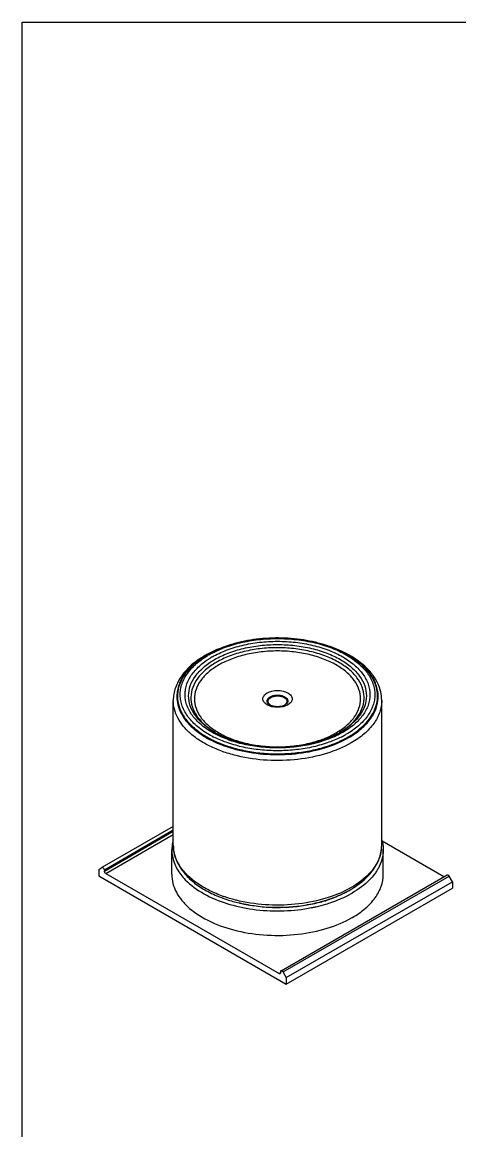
# Model space of a CAD drawing. Header units: millimetres. Extents: x 0 to 1189, y 0 to 841.
# Drawn here: x 0 to 218, y 287 to 841 of the extents above; entities that cross this region are included whole.
import ezdxf

# ---------------------------------------------------------------- set-up
doc = ezdxf.new("R2010")
doc.units = ezdxf.units.MM
doc.header["$LTSCALE"] = 65.395
doc.layers.get('0').update_dxf_attribs({"linetype": 'CONTINUOUS'})
doc.layers.add('SURFACES', color=7, linetype='CONTINUOUS')

msp = doc.modelspace()

# ---------------------------------------------------------------- linework, layer by layer
at = {"color": 7, "linetype": 'Continuous'}
for p, q in [((0, 0), (0, 841)), ((0, 841), (1189, 841)), ((75.4, 439.32), (39.79, 418.76)), ((210.44, 414.09), (179.59, 431.91)), ((38.17, 417.82), (39.79, 418.76)), ((38.17, 417.82), (38.17, 414.56)), ((41, 417.49), (41, 417.01)), ((41.7, 415.78), (128.24, 365.82)), ((129.15, 367.17), (212.06, 415.03)), ((131.78, 363.78), (214.68, 411.64)), ((214.68, 411.64), (213.06, 414.45)), ((214.68, 411.64), (214.68, 408.38)), ((161.51, 406.46), (161.59, 406.5)), ((161.52, 406.46), (161.6, 406.5)), ((161.6, 406.44), (161.53, 406.4)), ((161.62, 406.43), (161.54, 406.39)), ((161.86, 406.63), (161.89, 406.65)), ((161.86, 406.64), (161.89, 406.65)), ((108.27, 401.07), (108.36, 401.05)), ((108.27, 401.07), (108.36, 401.05)), ((141.06, 399.99), (141.16, 400.01)), ((141.06, 399.99), (141.16, 400.01)), ((128.95, 366.71), (128.95, 366.23)), ((131.78, 363.78), (130.15, 366.59)), ((131.78, 363.78), (131.78, 360.51))]:
    msp.add_line(p, q, dxfattribs=at)
at = {"color": 9, "linetype": 'Continuous'}
for p, q in [((96.03, 486.41), (96.08, 486.38)), ((96.03, 486.41), (96.08, 486.38)), ((75.4, 437.35), (41, 417.49)), ((41, 417.01), (75.4, 436.87)), ((41.7, 415.78), (75.4, 435.24)), ((179.27, 427.87), (179.27, 427.84)), ((130.15, 366.59), (213.06, 414.45)), ((128.95, 366.23), (128.24, 365.82))]:
    msp.add_line(p, q, dxfattribs=at)
msp.add_lwpolyline([(179.27, 427.87), (179.27, 427.85), (179.27, 427.84)], dxfattribs=at)
at = {"color": 7, "linetype": 'Continuous'}
for centre, radius, start, end in [((114.76, 486.06), 44.95, 121.5139, 121.9677), ((116.19, 481.2), 50.09, 118.5968, 119.9947), ((115.42, 484.99), 46.21, 119.9945, 121.5091), ((98.59, 431.45), 23.47, 207.575, 208.6485), ((98.92, 431.63), 23.84, 208.6481, 209.5574), ((154.03, 432.78), 26.02, 325.187, 326.3799), ((136.91, 454.19), 53.71, 296.6704, 297.2733), ((137.74, 450.64), 50.24, 297.6218, 298.2709), ((137.31, 453.42), 52.83, 297.3701, 297.6921), ((138.19, 449.81), 49.3, 298.3753, 298.7225), ((138.64, 448.99), 48.37, 298.7209, 299.5753), ((138.13, 451.85), 51.07, 297.7236, 299.98), ((139.52, 447.45), 46.59, 299.5707, 301.2236), ((140.48, 445.85), 44.73, 301.227, 302.3724), ((122.33, 464.42), 64.86, 249.7042, 250.0334), ((125.76, 475.95), 76.9, 256.9258, 257.3119), ((131.01, 466.83), 67.8, 287.2049, 287.5431)]:
    msp.add_arc(centre, radius, start, end, dxfattribs=at)
at = {"color": 9, "linetype": 'Continuous'}
for centre, radius, start, end in [((115.63, 485.84), 45.14, 119.9984, 120.7701), ((114.81, 489.09), 40.2, 122.5509, 122.7499), ((115.55, 487.93), 41.58, 119.977, 122.5431), ((94.13, 504.18), 16.96, 186.6674, 187.0621), ((128.66, 503.42), 4.12, 299.9544, 304.4955), ((129.58, 502.3), 2.67, 314.7645, 320.8208), ((160.67, 504.18), 16.96, 352.9383, 353.3326), ((118.03, 528.76), 50.13, 242.4593, 243.5127), ((116.57, 520.16), 39.51, 238.7488, 239.1381), ((138.22, 520.16), 39.51, 300.6413, 301.339), ((136.75, 528.79), 50.17, 296.4863, 297.539), ((138.15, 526.16), 47.18, 297.5179, 299.9915), ((161.93, 430), 17.47, 352.9949, 356.8656), ((162.03, 429.99), 17.37, 356.869, 359.9991), ((98.32, 432.2), 23.39, 209.4387, 212.8726), ((122.56, 467.52), 66.96, 250.6118, 250.7417)]:
    msp.add_arc(centre, radius, start, end, dxfattribs=at)
at = {"color": 7, "linetype": 'Continuous'}
for points, knots in [([(174.74, 513.53), (173.28, 516.06), (170.24, 519.56), (165.28, 523.37), (160.86, 526.01), (155.92, 528.29), (150.53, 530.19), (144.79, 531.68), (136.72, 533.09), (126.33, 533.72), (114.02, 532.67), (102.52, 529.9), (95.48, 526.83), (92.32, 525.01)], [0, 0, 0, 0, 0.097573, 0.151393, 0.208671, 0.269272, 0.332878, 0.399024, 0.467133, 0.606476, 0.745318, 0.878042, 1, 1, 1, 1]), ([(103.22, 529.77), (102.23, 529.47), (98.46, 528.2), (94.8, 526.6), (92.21, 525.19)], [0, 0, 0, 0, 0.259109, 1, 1, 1, 1]), ([(179.4, 502.21), (179.4, 503.66), (179.06, 506.59), (177.57, 510.84), (175.16, 514.85), (170.7, 519.96), (163.1, 525.39), (156.05, 528.34), (152.23, 529.57)], [0, 0, 0, 0, 0.105599, 0.21361, 0.326255, 0.445358, 0.706587, 1, 1, 1, 1]), ([(91.15, 524.59), (88.82, 523.25), (84.57, 520.31), (79.46, 514.9), (76.68, 509.73), (75.58, 505.44), (75.4, 503.28), (75.4, 502.21)], [0, 0, 0, 0, 0.2815, 0.537853, 0.774105, 0.887741, 1, 1, 1, 1]), ([(90.96, 524.2), (88.67, 522.77), (84.55, 519.66), (81.27, 515.63), (80.06, 513.53)], [0, 0, 0, 0, 0.526772, 1, 1, 1, 1]), ([(122.72, 500.76), (122.84, 500.61), (123.23, 500.27), (124.02, 499.84), (125.11, 499.48), (126.84, 499.18), (128.64, 499.24), (130.28, 499.65), (131, 499.96), (131.3, 500.14)], [0, 0, 0, 0, 0.064775, 0.167412, 0.296888, 0.44267, 0.744606, 0.883151, 1, 1, 1, 1]), ([(131.3, 500.14), (131.48, 500.24), (131.76, 500.42), (132, 500.66), (132.08, 500.76)], [0, 0, 0, 0, 0.600211, 1, 1, 1, 1]), ([(96.03, 486.4), (98.15, 485.17), (102.83, 483), (110.46, 480.69), (118.76, 479.26), (127.4, 478.77), (136.04, 479.26), (144.34, 480.69), (151.97, 483), (156.64, 485.17), (158.77, 486.4)], [0, 0, 0, 0, 0.113138, 0.236211, 0.366297, 0.499999, 0.6337, 0.763787, 0.886861, 1, 1, 1, 1]), ([(75.4, 429.99), (75.4, 428.39), (75.82, 425.12), (77.02, 422.05), (77.79, 420.59)], [0, 0, 0, 0, 0.493051, 1, 1, 1, 1]), ([(175.69, 418.37), (176.86, 420.12), (178.73, 423.85), (179.4, 427.98), (179.4, 429.99)], [0, 0, 0, 0, 0.510685, 1, 1, 1, 1]), ([(41, 417.49), (41, 417.67), (40.89, 418.04), (40.58, 418.57), (40.03, 418.9), (39.79, 418.76)], [0, 0, 0, 0, 0.277659, 0.577358, 1, 1, 1, 1]), ([(41.7, 415.78), (41.49, 415.9), (41.16, 416.29), (41, 416.77), (41, 417.01)], [0, 0, 0, 0, 0.499999, 1, 1, 1, 1]), ([(78.18, 419.87), (79.19, 418.1), (81.76, 414.67), (86.75, 410.26), (92.87, 406.47), (97.42, 404.48), (99.83, 403.59)], [0, 0, 0, 0, 0.221496, 0.461031, 0.720695, 1, 1, 1, 1]), ([(163.65, 407.62), (164.87, 408.32), (169.28, 411.12), (173.21, 414.78), (175.39, 417.92)], [0, 0, 0, 0, 0.268905, 1, 1, 1, 1]), ([(74.65, 415.29), (74.65, 413.79), (75.05, 410.71), (76.82, 406.27), (79.68, 402.06), (85.08, 396.64), (94.27, 391.05), (107.48, 386.64), (122.31, 384.56), (137.55, 384.98), (151.95, 387.86), (160.79, 391.51), (164.7, 393.76)], [0, 0, 0, 0, 0.04286, 0.08749, 0.135325, 0.187292, 0.304559, 0.438231, 0.582577, 0.729731, 0.871318, 1, 1, 1, 1]), ([(164.7, 393.76), (167.01, 395.1), (171.21, 397.99), (176.23, 403.27), (179.41, 409.1), (180.15, 413.29), (180.15, 415.3)], [0, 0, 0, 0, 0.28981, 0.54905, 0.782229, 1, 1, 1, 1]), ([(212.06, 415.03), (212.2, 415.11), (212.54, 415.03), (212.85, 414.76), (212.99, 414.56), (213.06, 414.45)], [0, 0, 0, 0, 0.406512, 0.688267, 1, 1, 1, 1]), ([(151.01, 402.26), (151.89, 402.53), (155.31, 403.63), (158.63, 405.01), (161.01, 406.2)], [0, 0, 0, 0, 0.257822, 1, 1, 1, 1]), ([(161.04, 406.12), (160.3, 405.73), (157.2, 404.21), (153.95, 402.97), (151.45, 402.18)], [0, 0, 0, 0, 0.241002, 1, 1, 1, 1]), ([(100.18, 403.46), (100.83, 403.22), (103.49, 402.3), (106.2, 401.55), (108.27, 401.07)], [0, 0, 0, 0, 0.24511, 1, 1, 1, 1]), ([(108.87, 400.93), (114.1, 399.75), (124.88, 398.46), (135.71, 399.13), (141.06, 399.99)], [0, 0, 0, 0, 0.497467, 1, 1, 1, 1]), ([(141.21, 399.75), (135.82, 398.86), (127.57, 398.35), (118.05, 399.14), (112.73, 400.01), (110.14, 400.59), (108.87, 400.93)], [0, 0, 0, 0, 0.503459, 0.755293, 0.878983, 1, 1, 1, 1]), ([(141.16, 400.01), (142.01, 400.15), (145.33, 400.74), (148.6, 401.54), (151.01, 402.26)], [0, 0, 0, 0, 0.254429, 1, 1, 1, 1]), ([(151.07, 402.06), (150.28, 401.82), (147.04, 400.88), (143.73, 400.17), (141.21, 399.75)], [0, 0, 0, 0, 0.244777, 1, 1, 1, 1]), ([(128.74, 365.77), (128.71, 365.75), (128.54, 365.69), (128.36, 365.75), (128.24, 365.82)], [0, 0, 0, 0, 0.220859, 1, 1, 1, 1]), ([(128.95, 366.23), (128.95, 366.18), (128.94, 366.01), (128.85, 365.83), (128.74, 365.77)], [0, 0, 0, 0, 0.294965, 1, 1, 1, 1]), ([(129.15, 367.17), (129.12, 367.15), (128.99, 367.03), (128.95, 366.84), (128.95, 366.71)], [0, 0, 0, 0, 0.220886, 1, 1, 1, 1]), ([(130.15, 366.59), (130.09, 366.7), (129.94, 366.9), (129.64, 367.17), (129.3, 367.25), (129.15, 367.17)], [0, 0, 0, 0, 0.311733, 0.593488, 1, 1, 1, 1])]:
    msp.add_open_spline(points, degree=3, knots=knots, dxfattribs=at)
at = {"color": 9, "linetype": 'Continuous'}
for points, knots in [([(93.07, 524.93), (95.42, 526.29), (100.56, 528.68), (108.93, 531.23), (117.99, 532.79), (127.4, 533.32), (136.81, 532.79), (145.87, 531.23), (154.24, 528.68), (161.62, 525.25), (167.73, 521.04), (172.35, 516.19), (174.83, 511.62), (175.79, 507.89), (176.03, 505.11), (175.79, 502.33), (174.83, 498.61), (172.35, 494.03), (167.73, 489.18), (163.86, 486.52), (161.73, 485.29)], [0, 0, 0, 0, 0.066567, 0.138389, 0.213991, 0.29156, 0.369129, 0.444731, 0.516554, 0.58312, 0.64348, 0.697477, 0.746044, 0.769015, 0.79156, 0.814105, 0.837076, 0.885643, 0.939638, 1, 1, 1, 1]), ([(94.78, 523.95), (97.01, 525.24), (101.89, 527.51), (109.85, 529.93), (118.46, 531.42), (127.4, 531.92), (136.34, 531.42), (144.95, 529.93), (152.91, 527.51), (159.91, 524.25), (165.72, 520.25), (170.11, 515.64), (172.89, 510.53), (173.85, 505.11), (172.89, 499.7), (170.11, 494.59), (165.72, 489.98), (162.05, 487.45), (160.02, 486.28)], [0, 0, 0, 0, 0.066589, 0.138433, 0.214058, 0.291652, 0.369246, 0.444871, 0.516718, 0.583304, 0.643684, 0.697698, 0.74628, 0.791652, 0.837024, 0.885607, 0.939619, 1, 1, 1, 1]), ([(96.03, 522.63), (98.17, 523.87), (102.87, 526.05), (110.52, 528.38), (118.8, 529.81), (127.4, 530.29), (136, 529.81), (144.28, 528.38), (151.93, 526.05), (158.67, 522.92), (164.25, 519.07), (168.47, 514.63), (171.14, 509.72), (172.07, 504.51), (171.14, 499.31), (168.47, 494.39), (164.25, 489.96), (160.72, 487.53), (158.77, 486.4)], [0, 0, 0, 0, 0.066589, 0.138433, 0.214058, 0.291652, 0.369246, 0.444871, 0.516718, 0.583304, 0.643684, 0.697698, 0.74628, 0.791652, 0.837024, 0.885607, 0.939619, 1, 1, 1, 1]), ([(158.77, 486.41), (160.6, 487.53), (163.91, 489.93), (167.81, 494.28), (170.21, 499.06), (170.91, 504.11), (169.85, 509.12), (167.13, 513.83), (162.94, 518.07), (157.46, 521.74), (150.88, 524.73), (143.45, 526.93), (135.43, 528.27), (127.11, 528.7), (118.81, 528.21), (110.82, 526.81), (103.44, 524.55), (98.9, 522.43), (96.83, 521.24)], [0, 0, 0, 0, 0.059545, 0.112819, 0.160901, 0.206116, 0.251673, 0.300672, 0.355185, 0.416033, 0.482994, 0.555097, 0.630862, 0.708499, 0.786069, 0.861639, 0.93343, 1, 1, 1, 1]), ([(156.72, 486.06), (158.54, 487.11), (161.84, 489.39), (165.78, 493.53), (168.28, 498.12), (169.14, 502.99), (168.28, 507.86), (165.78, 512.45), (161.84, 516.59), (156.62, 520.19), (150.32, 523.12), (143.17, 525.29), (135.44, 526.63), (127.4, 527.08), (119.36, 526.63), (111.62, 525.29), (104.48, 523.12), (100.09, 521.08), (98.08, 519.92)], [0, 0, 0, 0, 0.060381, 0.114393, 0.162976, 0.208348, 0.25372, 0.302302, 0.356317, 0.416696, 0.483282, 0.555129, 0.630754, 0.708348, 0.785941, 0.861567, 0.933411, 1, 1, 1, 1]), ([(94.85, 484.31), (92.56, 485.5), (88.39, 488.11), (83.3, 492.93), (80.44, 497.54), (79.2, 501.34), (78.79, 504.17), (78.87, 507.02), (79.66, 510.85), (81.99, 515.57), (86.53, 520.59), (90.4, 523.35), (92.54, 524.63)], [0, 0, 0, 0, 0.147796, 0.279952, 0.398123, 0.45355, 0.507586, 0.561268, 0.615667, 0.730139, 0.857351, 1, 1, 1, 1]), ([(87.33, 521.66), (86.55, 521.06), (83.73, 518.74), (81.28, 515.92), (79.91, 513.62)], [0, 0, 0, 0, 0.267792, 1, 1, 1, 1]), ([(160.02, 486.28), (157.83, 485.01), (153.04, 482.77), (145.24, 480.37), (136.8, 478.87), (128.02, 478.32), (119.21, 478.73), (110.7, 480.11), (102.8, 482.39), (95.78, 485.49), (89.89, 489.33), (85.34, 493.77), (82.76, 497.98), (81.63, 501.44), (81.23, 504.02), (81.27, 506.62), (81.9, 510.11), (83.87, 514.44), (87.8, 519.1), (91.19, 521.7), (93.07, 522.91)], [0, 0, 0, 0, 0.066522, 0.138229, 0.213709, 0.29122, 0.368865, 0.444738, 0.517069, 0.584382, 0.645683, 0.70069, 0.750112, 0.773353, 0.796021, 0.818514, 0.841248, 0.888831, 0.941343, 1, 1, 1, 1]), ([(96.03, 486.4), (94.08, 487.53), (90.55, 489.96), (86.33, 494.39), (83.65, 499.31), (82.73, 504.51), (83.65, 509.72), (86.33, 514.63), (90.55, 519.07), (94.08, 521.5), (96.03, 522.63)], [0, 0, 0, 0, 0.1449, 0.274524, 0.391113, 0.499998, 0.608884, 0.725475, 0.855095, 1, 1, 1, 1]), ([(96.83, 521.24), (94.96, 520.16), (91.57, 517.83), (87.49, 513.59), (84.87, 508.91), (83.89, 503.93), (84.64, 498.94), (87.05, 494.2), (90.93, 489.9), (94.22, 487.52), (96.03, 486.41)], [0, 0, 0, 0, 0.145559, 0.276018, 0.393495, 0.50303, 0.612021, 0.728043, 0.856539, 1, 1, 1, 1]), ([(174.89, 513.62), (174.44, 514.37), (172.32, 517.48), (169.54, 520.1), (167.24, 521.83)], [0, 0, 0, 0, 0.23368, 1, 1, 1, 1]), ([(98.08, 519.92), (96.26, 518.87), (92.96, 516.59), (89.01, 512.45), (86.52, 507.86), (85.65, 502.99), (86.52, 498.12), (89.01, 493.53), (92.96, 489.38), (98.18, 485.79), (104.47, 482.86), (111.62, 480.69), (119.36, 479.35), (127.4, 478.9), (135.44, 479.35), (143.18, 480.69), (150.32, 482.86), (154.71, 484.9), (156.72, 486.06)], [0, 0, 0, 0, 0.060381, 0.114393, 0.162976, 0.208348, 0.25372, 0.302302, 0.356317, 0.416696, 0.483282, 0.555129, 0.630754, 0.708348, 0.785941, 0.861567, 0.933411, 1, 1, 1, 1]), ([(79.91, 513.62), (78.87, 511.88), (77.68, 509.06), (77.11, 505.12), (77.17, 503.17), (77.28, 502.21)], [0, 0, 0, 0, 0.511383, 0.756475, 1, 1, 1, 1]), ([(80.06, 513.53), (79.21, 512.07), (77.87, 508.99), (77.24, 504.03), (78.08, 499.09), (80.35, 494.34), (83.93, 489.94), (88.7, 485.97), (94.51, 482.53), (101.22, 479.69), (108.65, 477.53), (119.32, 475.63), (130.39, 475.31), (141.28, 476.56), (149.05, 478.27), (156.22, 480.69), (160.65, 482.83), (162.7, 484.01)], [0, 0, 0, 0, 0.046586, 0.090986, 0.135561, 0.182629, 0.233925, 0.290391, 0.352237, 0.419096, 0.490174, 0.56438, 0.71673, 0.792235, 0.865393, 0.934977, 1, 1, 1, 1]), ([(162.7, 484.01), (164.27, 484.92), (167.2, 486.84), (171.01, 490.18), (174, 493.8), (176.11, 497.65), (177.26, 501.66), (177.43, 505.74), (176.61, 509.78), (175.45, 512.31), (174.74, 513.53)], [0, 0, 0, 0, 0.151963, 0.29267, 0.422612, 0.543345, 0.657573, 0.769002, 0.881828, 1, 1, 1, 1]), ([(177.52, 502.21), (177.63, 503.17), (177.69, 505.12), (177.12, 509.06), (175.93, 511.88), (174.89, 513.62)], [0, 0, 0, 0, 0.243524, 0.488617, 1, 1, 1, 1]), ([(132.55, 500.01), (131.82, 499.59), (130.12, 498.97), (127.4, 498.68), (124.68, 498.97), (122.62, 499.72), (121.34, 500.6), (120.65, 501.33), (120.21, 502.13), (120.06, 502.99), (120.21, 503.85), (120.65, 504.65), (121.34, 505.38), (121.92, 505.78), (122.24, 505.97)], [0, 0, 0, 0, 0.138252, 0.291396, 0.444543, 0.582793, 0.643247, 0.697327, 0.745969, 0.791397, 0.836826, 0.885464, 0.939553, 1, 1, 1, 1]), ([(122.24, 505.97), (122.98, 506.39), (124.68, 507.01), (127.4, 507.3), (130.12, 507), (132.17, 506.26), (133.46, 505.38), (134.15, 504.65), (134.59, 503.85), (134.74, 502.99), (134.59, 502.13), (134.15, 501.33), (133.46, 500.6), (132.87, 500.2), (132.55, 500.01)], [0, 0, 0, 0, 0.138252, 0.291396, 0.444543, 0.582793, 0.643247, 0.697327, 0.745969, 0.791397, 0.836826, 0.885464, 0.939553, 1, 1, 1, 1]), ([(122.72, 500.76), (122.53, 501.01), (122.3, 501.44), (122.26, 502.07), (122.37, 502.69), (122.86, 503.44), (123.44, 503.87), (123.77, 504.06)], [0, 0, 0, 0, 0.238278, 0.350293, 0.46337, 0.709001, 1, 1, 1, 1]), ([(123.77, 504.06), (124.23, 504.32), (125.26, 504.72), (126.94, 504.97), (128.67, 504.89), (130.26, 504.49), (131.55, 503.81), (132.28, 502.99), (132.52, 502.27), (132.54, 501.56), (132.3, 501.05), (132.08, 500.76)], [0, 0, 0, 0, 0.135984, 0.286374, 0.439981, 0.584767, 0.711027, 0.815215, 0.861339, 0.905958, 1, 1, 1, 1]), ([(124.08, 503.68), (124.5, 503.92), (125.45, 504.29), (127, 504.52), (128.59, 504.44), (130.05, 504.06), (131.23, 503.43), (131.89, 502.67), (132.1, 502), (132.1, 501.34), (131.86, 500.87), (131.65, 500.61)], [0, 0, 0, 0, 0.136198, 0.286848, 0.440582, 0.585199, 0.710957, 0.814526, 0.860487, 0.905151, 1, 1, 1, 1]), ([(164.17, 480.99), (160.32, 478.76), (151.6, 475.17), (137.4, 472.33), (122.38, 471.91), (109.99, 473.65), (100.74, 476.31), (94.49, 478.83), (88.93, 481.85), (84.19, 485.32), (80.36, 489.16), (77.54, 493.32), (75.79, 497.7), (75.4, 500.73), (75.4, 502.21)], [0, 0, 0, 0, 0.128623, 0.270154, 0.417245, 0.561528, 0.630179, 0.695318, 0.756314, 0.812796, 0.864737, 0.91255, 0.957159, 1, 1, 1, 1]), ([(77.29, 502.1), (77.47, 500.7), (78.19, 497.87), (80.27, 493.85), (83.3, 490.07), (87.22, 486.6), (91.94, 483.48), (99.38, 479.8), (110.07, 476.54), (123.86, 474.85), (137.94, 475.42), (151.19, 478.19), (159.32, 481.58), (162.92, 483.66)], [0, 0, 0, 0, 0.043042, 0.088464, 0.137403, 0.19052, 0.248032, 0.309794, 0.443968, 0.587555, 0.733108, 0.872846, 1, 1, 1, 1]), ([(123.14, 500.62), (122.96, 500.85), (122.74, 501.25), (122.69, 501.83), (122.79, 502.4), (123.23, 503.1), (123.77, 503.5), (124.08, 503.68)], [0, 0, 0, 0, 0.239668, 0.351767, 0.464614, 0.709436, 1, 1, 1, 1]), ([(124.07, 499.85), (123.98, 499.91), (123.64, 500.12), (123.33, 500.39), (123.14, 500.62)], [0, 0, 0, 0, 0.268907, 1, 1, 1, 1]), ([(131.46, 500.4), (131.42, 500.37), (131.28, 500.23), (131.12, 500.11), (130.99, 500.02)], [0, 0, 0, 0, 0.241086, 1, 1, 1, 1]), ([(162.92, 483.66), (164.93, 484.82), (168.62, 487.32), (173.15, 491.82), (176.25, 496.76), (177.29, 500.34), (177.5, 502.1)], [0, 0, 0, 0, 0.287181, 0.546809, 0.781902, 1, 1, 1, 1]), ([(179.4, 502.21), (179.4, 501.23), (179.23, 499.24), (178.19, 495.25), (175.54, 490.35), (170.59, 485.15), (166.45, 482.3), (164.17, 480.99)], [0, 0, 0, 0, 0.108162, 0.218364, 0.451367, 0.710411, 1, 1, 1, 1]), ([(159.13, 483.89), (156.86, 482.76), (152.01, 480.78), (144.24, 478.66), (135.95, 477.37), (127.4, 476.93), (118.84, 477.37), (110.56, 478.66), (102.79, 480.78), (97.94, 482.76), (95.67, 483.89)], [0, 0, 0, 0, 0.116024, 0.239553, 0.368405, 0.500008, 0.63161, 0.760461, 0.88399, 1, 1, 1, 1]), ([(77.95, 420.7), (77.14, 422.15), (75.85, 425.16), (75.4, 428.41), (75.4, 429.99)], [0, 0, 0, 0, 0.511435, 1, 1, 1, 1]), ([(179.27, 427.84), (179.21, 427.37), (178.89, 425.44), (178.25, 423.56), (177.63, 422.22)], [0, 0, 0, 0, 0.245366, 1, 1, 1, 1]), ([(177.63, 422.22), (177.48, 421.91), (176.85, 420.63), (176.09, 419.42), (175.47, 418.54)], [0, 0, 0, 0, 0.244171, 1, 1, 1, 1]), ([(100.33, 404.36), (97.95, 405.2), (93.44, 407.08), (85.72, 411.57), (80.88, 416.09), (78.68, 419.5)], [0, 0, 0, 0, 0.282964, 0.545, 1, 1, 1, 1]), ([(175.47, 418.54), (174.8, 417.61), (171.61, 413.73), (167.5, 410.69), (164.17, 408.77)], [0, 0, 0, 0, 0.230029, 1, 1, 1, 1]), ([(108.49, 402.03), (107.8, 402.18), (105.1, 402.83), (102.43, 403.63), (100.48, 404.31)], [0, 0, 0, 0, 0.254821, 1, 1, 1, 1]), ([(164.17, 408.77), (160.39, 406.58), (151.85, 403.04), (137.92, 400.18), (123.16, 399.66), (113.28, 400.95), (108.49, 402.03)], [0, 0, 0, 0, 0.228834, 0.480455, 0.742303, 1, 1, 1, 1])]:
    msp.add_open_spline(points, degree=3, knots=knots, dxfattribs=at)
at = {"layer": 'SURFACES', "color": 7, "linetype": 'Continuous'}
for p, q in [((75.4, 429.99), (75.4, 502.21)), ((179.4, 429.99), (179.4, 502.21)), ((74.65, 415.3), (74.65, 427.54)), ((180.15, 415.3), (180.15, 427.54)), ((38.17, 414.56), (131.78, 360.51)), ((131.78, 360.51), (214.68, 408.38))]:
    msp.add_line(p, q, dxfattribs=at)
for centre, radius, start, end in [((157.05, 429.69), 23.54, 328.6079, 329.5418), ((157.4, 429.48), 23.14, 329.5417, 330.5234), ((115.83, 450.62), 51.5, 240.8236, 241.5694), ((116.28, 451.44), 52.44, 241.5683, 241.9607), ((116.68, 452.21), 53.3, 241.9614, 242.6091), ((128.62, 479.02), 81.84, 281.0894, 281.5572)]:
    msp.add_arc(centre, radius, start, end, dxfattribs=at)
for points, knots in [([(75.37, 432.57), (75.25, 432.15), (74.84, 430.51), (74.65, 428.81), (74.65, 427.54)], [0, 0, 0, 0, 0.253231, 1, 1, 1, 1]), ([(179.43, 432.57), (179.55, 432.15), (179.96, 430.51), (180.15, 428.81), (180.15, 427.54)], [0, 0, 0, 0, 0.253228, 1, 1, 1, 1]), ([(74.65, 427.54), (74.65, 425.42), (75.48, 420.98), (77.73, 417.1), (79.11, 415.28)], [0, 0, 0, 0, 0.481219, 1, 1, 1, 1]), ([(180.15, 427.54), (180.15, 425.94), (179.69, 422.63), (178.37, 419.56), (177.55, 418.1)], [0, 0, 0, 0, 0.488504, 1, 1, 1, 1]), ([(177.15, 417.42), (177.04, 417.24), (176.58, 416.51), (176.08, 415.8), (175.68, 415.28)], [0, 0, 0, 0, 0.246275, 1, 1, 1, 1]), ([(79.11, 415.28), (79.82, 414.36), (83.14, 410.54), (87.33, 407.55), (90.73, 405.65)], [0, 0, 0, 0, 0.230381, 1, 1, 1, 1]), ([(175.68, 415.28), (175.01, 414.4), (171.86, 410.75), (167.9, 407.86), (164.7, 406.01)], [0, 0, 0, 0, 0.231116, 1, 1, 1, 1]), ([(92.16, 404.88), (95.82, 402.99), (103.9, 399.89), (116.93, 397.34), (130.66, 396.8), (139.86, 397.83), (144.36, 398.71)], [0, 0, 0, 0, 0.231355, 0.482447, 0.742652, 1, 1, 1, 1]), ([(151.56, 400.47), (152.53, 400.76), (156.27, 401.96), (159.91, 403.48), (162.49, 404.81)], [0, 0, 0, 0, 0.259176, 1, 1, 1, 1]), ([(162.49, 404.81), (162.68, 404.9), (163.42, 405.29), (164.16, 405.7), (164.7, 406.01)], [0, 0, 0, 0, 0.252745, 1, 1, 1, 1]), ([(145.01, 398.84), (145.57, 398.95), (147.77, 399.43), (149.95, 399.99), (151.56, 400.47)], [0, 0, 0, 0, 0.253405, 1, 1, 1, 1])]:
    msp.add_open_spline(points, degree=3, knots=knots, dxfattribs=at)

doc.saveas('drawing.dxf')
